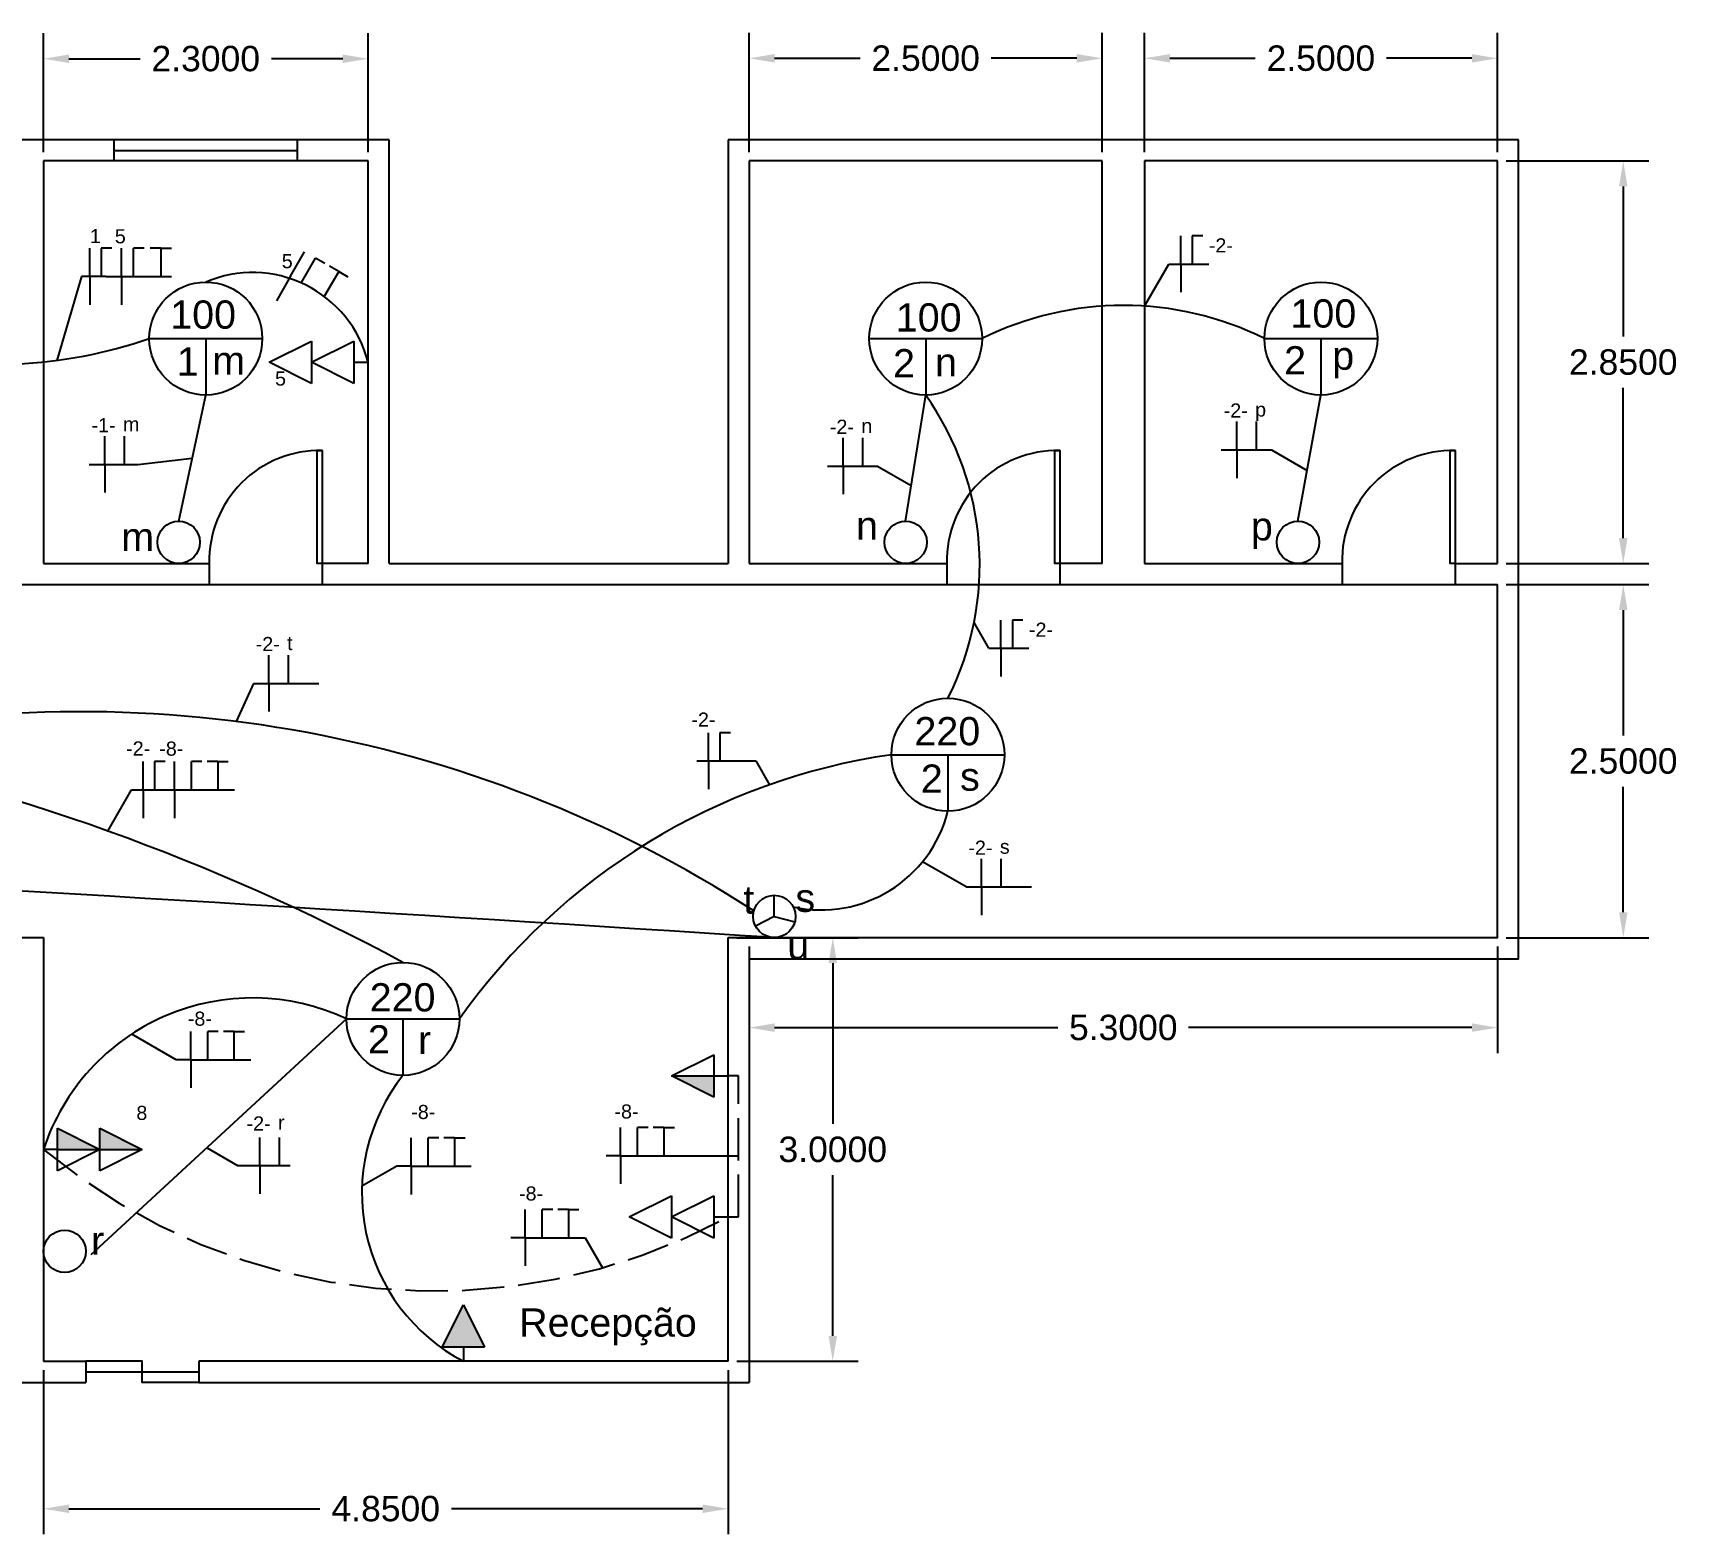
# Model space of a CAD drawing. Header units: metres. Extents: x 15 to 71.1, y 7.4 to 26.4.
# Drawn here: x 30.17 to 41.81, y 15.76 to 26.39 of the extents above; entities that cross this region are included whole.
import ezdxf

# ---------------------------------------------------------------- set-up
doc = ezdxf.new("R2010")
doc.units = ezdxf.units.M
doc.header["$LTSCALE"] = 0.025
doc.header["$MEASUREMENT"] = 0
doc.linetypes.add('ACAD_ISO02W100', pattern=[15, 12, -3])
for name, color, linetype in [('Eletrodutos_1', 5, 'Continuous'), ('Eletrodutos_2', 5, 'ACAD_ISO02W100'), ('Tomadas etc', 40, 'Continuous')]:
    doc.layers.add(name, color=color, linetype=linetype)
doc.styles.get("Standard").update_dxf_attribs({"font": 'arial.ttf'})
doc.dimstyles.get("Standard").update_dxf_attribs({"dimtxt": 0.18, "dimasz": 0.18, "dimexe": 0.18, "dimexo": 0.0625, "dimgap": 0.09, "dimtad": 0, "dimtih": 1, "dimtoh": 1, "dimdec": 4, "dimzin": 0, "dimdsep": 46, "dimtxsty": 'Standard', "dimcen": 0.09, "dimadec": 0, "dimazin": 0, "dimtfac": 1, "dimtdec": 4, "dimtofl": 0, "dimtmove": 0, "dimatfit": 3, "dimfxl": 1, "dimtolj": 1, "dimtzin": 0, "dimarcsym": 0})

# ---------------------------------------------------------------- blocks, each defined once
blk = doc.blocks.new('*D5')
at = {"color": 0, "lineweight": -2, "transparency": 16777216}
for p, q in [((30.244, 16.918), (30.244, 15.756)), ((35.094, 16.918), (35.094, 15.756)), ((30.424, 15.936), (32.202, 15.936)), ((34.914, 15.936), (33.136, 15.936))]:
    blk.add_line(p, q, dxfattribs=at)
at = {"color": 0, "transparency": 16777216}
for points in [[(30.424, 15.966), (30.424, 15.906), (30.244, 15.936)], [(34.914, 15.966), (34.914, 15.906), (35.094, 15.936)]]:
    blk.add_solid(points, dxfattribs=at)
at = {"layer": 'Defpoints', "color": 0, "transparency": 16777216}
for p in [(30.244, 16.98), (35.094, 16.98), (30.244, 15.936)]:
    blk.add_point(p, dxfattribs=at)
at = {"color": 0, "transparency": 16777216, "insert": (32.669, 15.936), "char_height": 0.18, "attachment_point": 5}
blk.add_mtext('\\A1;4.8500', dxfattribs=at)
blk = doc.blocks.new('*D8')
at = {"color": 0, "lineweight": -2, "transparency": 16777216}
for p, q in [((30.244, 25.543), (30.244, 26.384)), ((32.544, 25.543), (32.544, 26.384)), ((30.424, 26.204), (30.929, 26.204)), ((32.364, 26.204), (31.859, 26.204))]:
    blk.add_line(p, q, dxfattribs=at)
at = {"color": 0, "transparency": 16777216}
for points in [[(30.424, 26.234), (30.424, 26.174), (30.244, 26.204)], [(32.364, 26.234), (32.364, 26.174), (32.544, 26.204)]]:
    blk.add_solid(points, dxfattribs=at)
at = {"layer": 'Defpoints', "color": 0, "transparency": 16777216}
for p in [(32.544, 26.204), (30.244, 25.48), (32.544, 25.48)]:
    blk.add_point(p, dxfattribs=at)
at = {"color": 0, "transparency": 16777216, "insert": (31.394, 26.204), "char_height": 0.18, "attachment_point": 5}
blk.add_mtext('\\A1;2.3000', dxfattribs=at)
blk = doc.blocks.new('*D9')
at = {"color": 0, "lineweight": -2, "transparency": 16777216}
for p, q in [((40.607, 25.48), (41.616, 25.48)), ((41.436, 25.3), (41.436, 24.237)), ((41.436, 22.81), (41.436, 23.873)), ((40.607, 22.63), (41.616, 22.63))]:
    blk.add_line(p, q, dxfattribs=at)
at = {"color": 0, "transparency": 16777216}
for points in [[(41.406, 25.3), (41.466, 25.3), (41.436, 25.48)], [(41.406, 22.81), (41.466, 22.81), (41.436, 22.63)]]:
    blk.add_solid(points, dxfattribs=at)
at = {"layer": 'Defpoints', "color": 0, "transparency": 16777216}
for p in [(40.544, 25.48), (40.544, 22.63), (41.436, 22.63)]:
    blk.add_point(p, dxfattribs=at)
at = {"color": 0, "transparency": 16777216, "insert": (41.436, 24.055), "char_height": 0.18, "attachment_point": 5}
blk.add_mtext('\\A1;2.8500', dxfattribs=at)
blk = doc.blocks.new('*D10')
at = {"color": 0, "lineweight": -2, "transparency": 16777216}
for p, q in [((40.607, 22.48), (41.616, 22.48)), ((41.436, 22.3), (41.436, 21.412)), ((41.436, 20.16), (41.436, 21.048)), ((40.607, 19.98), (41.616, 19.98))]:
    blk.add_line(p, q, dxfattribs=at)
at = {"color": 0, "transparency": 16777216}
for points in [[(41.406, 22.3), (41.466, 22.3), (41.436, 22.48)], [(41.406, 20.16), (41.466, 20.16), (41.436, 19.98)]]:
    blk.add_solid(points, dxfattribs=at)
at = {"layer": 'Defpoints', "color": 0, "transparency": 16777216}
for p in [(40.544, 22.48), (40.544, 19.98), (41.436, 19.98)]:
    blk.add_point(p, dxfattribs=at)
at = {"color": 0, "transparency": 16777216, "insert": (41.436, 21.23), "char_height": 0.18, "attachment_point": 5}
blk.add_mtext('\\A1;2.5000', dxfattribs=at)
blk = doc.blocks.new('*D11')
at = {"color": 0, "lineweight": -2, "transparency": 16777216}
for p, q in [((35.244, 25.543), (35.244, 26.387)), ((37.744, 25.543), (37.744, 26.387)), ((35.424, 26.207), (36.029, 26.207)), ((37.564, 26.207), (36.959, 26.207))]:
    blk.add_line(p, q, dxfattribs=at)
at = {"color": 0, "transparency": 16777216}
for points in [[(35.424, 26.237), (35.424, 26.177), (35.244, 26.207)], [(37.564, 26.237), (37.564, 26.177), (37.744, 26.207)]]:
    blk.add_solid(points, dxfattribs=at)
at = {"layer": 'Defpoints', "color": 0, "transparency": 16777216}
for p in [(35.244, 26.207), (35.244, 25.48), (37.744, 25.48)]:
    blk.add_point(p, dxfattribs=at)
at = {"color": 0, "transparency": 16777216, "insert": (36.494, 26.207), "char_height": 0.18, "attachment_point": 5}
blk.add_mtext('\\A1;2.5000', dxfattribs=at)
blk = doc.blocks.new('*D12')
at = {"color": 0, "lineweight": -2, "transparency": 16777216}
for p, q in [((38.044, 25.543), (38.044, 26.387)), ((40.544, 25.543), (40.544, 26.387)), ((38.224, 26.207), (38.829, 26.207)), ((40.364, 26.207), (39.759, 26.207))]:
    blk.add_line(p, q, dxfattribs=at)
at = {"color": 0, "transparency": 16777216}
for points in [[(38.224, 26.237), (38.224, 26.177), (38.044, 26.207)], [(40.364, 26.237), (40.364, 26.177), (40.544, 26.207)]]:
    blk.add_solid(points, dxfattribs=at)
at = {"layer": 'Defpoints', "color": 0, "transparency": 16777216}
for p in [(40.544, 26.207), (38.044, 25.48), (40.544, 25.48)]:
    blk.add_point(p, dxfattribs=at)
at = {"color": 0, "transparency": 16777216, "insert": (39.294, 26.207), "char_height": 0.18, "attachment_point": 5}
blk.add_mtext('\\A1;2.5000', dxfattribs=at)
blk = doc.blocks.new('*D13')
at = {"color": 0, "lineweight": -2, "transparency": 16777216}
for p, q in [((35.244, 19.918), (35.244, 19.163)), ((40.544, 19.918), (40.544, 19.163)), ((35.424, 19.343), (37.431, 19.343)), ((40.364, 19.343), (38.357, 19.343))]:
    blk.add_line(p, q, dxfattribs=at)
at = {"color": 0, "transparency": 16777216}
for points in [[(35.424, 19.373), (35.424, 19.313), (35.244, 19.343)], [(40.364, 19.373), (40.364, 19.313), (40.544, 19.343)]]:
    blk.add_solid(points, dxfattribs=at)
at = {"layer": 'Defpoints', "color": 0, "transparency": 16777216}
for p in [(35.244, 19.98), (40.544, 19.98), (40.544, 19.343)]:
    blk.add_point(p, dxfattribs=at)
at = {"color": 0, "transparency": 16777216, "insert": (37.894, 19.343), "char_height": 0.18, "attachment_point": 5}
blk.add_mtext('\\A1;5.3000', dxfattribs=at)
blk = doc.blocks.new('*D18')
at = {"color": 0, "lineweight": -2, "transparency": 16777216}
for p, q in [((35.157, 19.98), (36.016, 19.98)), ((35.836, 19.8), (35.836, 18.662)), ((35.836, 17.16), (35.836, 18.298)), ((35.157, 16.98), (36.016, 16.98))]:
    blk.add_line(p, q, dxfattribs=at)
at = {"color": 0, "transparency": 16777216}
for points in [[(35.806, 19.8), (35.866, 19.8), (35.836, 19.98)], [(35.806, 17.16), (35.866, 17.16), (35.836, 16.98)]]:
    blk.add_solid(points, dxfattribs=at)
at = {"layer": 'Defpoints', "color": 0, "transparency": 16777216}
for p in [(35.094, 19.98), (35.094, 16.98), (35.836, 16.98)]:
    blk.add_point(p, dxfattribs=at)
at = {"color": 0, "transparency": 16777216, "insert": (35.836, 18.48), "char_height": 0.18, "attachment_point": 5}
blk.add_mtext('\\A1;3.0000', dxfattribs=at)

msp = doc.modelspace()

# ---------------------------------------------------------------- hatches: boundary and pattern name
at = {"layer": 'Tomadas etc'}
h = msp.add_hatch(color=40, dxfattribs=at)
h.dxf.hatch_style = 1
h.paths.add_polyline_path([(34.99407, 19.00091), (34.69407, 19.00091), (34.99407, 18.85091)])
h = msp.add_hatch(color=40, dxfattribs=at)
h.dxf.hatch_style = 1
h.paths.add_polyline_path([(30.34407, 18.63003), (30.34407, 18.48003), (30.64407, 18.48003)])
h = msp.add_hatch(color=40, dxfattribs=at)
h.dxf.hatch_style = 1
h.paths.add_polyline_path([(30.64407, 18.63003), (30.64407, 18.48003), (30.94407, 18.48003)])
h = msp.add_hatch(color=40, dxfattribs=at)
h.dxf.hatch_style = 1
h.paths.add_polyline_path([(33.21907, 17.38003), (33.06907, 17.08003), (33.36907, 17.08003)])

# ---------------------------------------------------------------- linework, layer by layer
for p, q in [((32.69407, 25.63003), (20.09407, 25.63003)), ((30.74407, 25.48003), (30.74407, 25.63003)), ((32.04407, 25.48003), (32.04407, 25.63003)), ((32.69407, 22.63003), (32.69407, 25.63003)), ((37.89407, 25.63003), (35.09407, 25.63003)), ((35.09407, 25.63003), (35.09407, 22.63003)), ((40.69407, 25.63003), (37.89407, 25.63003)), ((40.69407, 22.48003), (40.69407, 25.63003)), ((30.74407, 25.55503), (32.04407, 25.55503)), ((32.54407, 25.48003), (30.24407, 25.48003)), ((30.24407, 25.48003), (30.24407, 22.63003)), ((32.54407, 22.63003), (32.54407, 25.48003)), ((37.74407, 25.48003), (35.24407, 25.48003)), ((35.24407, 25.48003), (35.24407, 22.63003)), ((37.74407, 22.63003), (37.74407, 25.48003)), ((40.54407, 25.48003), (38.04407, 25.48003)), ((38.04407, 25.48003), (38.04407, 22.63003)), ((40.54407, 22.63003), (40.54407, 25.48003)), ((31.41907, 22.63003), (31.41907, 22.48003)), ((32.21907, 22.63003), (32.21907, 22.48003)), ((32.54407, 22.63003), (32.21907, 22.63003)), ((32.69407, 22.63003), (35.09407, 22.63003)), ((35.24407, 22.63003), (36.64407, 22.63003)), ((36.64407, 22.63003), (36.64407, 22.48003)), ((37.44407, 22.63003), (37.44407, 22.48003)), ((37.74407, 22.63003), (37.44407, 22.63003)), ((38.04407, 22.63003), (39.44407, 22.63003)), ((39.44407, 22.63003), (39.44407, 22.48003)), ((40.24407, 22.63003), (40.24407, 22.48003)), ((40.24407, 22.63003), (40.54407, 22.63003)), ((30.01907, 22.48003), (31.41907, 22.48003)), ((32.21907, 22.48003), (35.09407, 22.48003)), ((35.09407, 22.48003), (36.64407, 22.48003)), ((37.44407, 22.48003), (39.44407, 22.48003)), ((40.24407, 22.48003), (40.54407, 22.48003)), ((29.79407, 19.98003), (30.24407, 19.98003)), ((30.24407, 19.98003), (30.24407, 16.98003)), ((35.09407, 16.98003), (35.09407, 19.98003)), ((35.09407, 19.98003), (35.24407, 19.98003)), ((35.24407, 19.83003), (35.24407, 16.83003)), ((32.79075, 19.40446), (32.79075, 19.00446)), ((30.24407, 16.98003), (30.54407, 16.98003)), ((30.54407, 16.98003), (30.54407, 16.83003)), ((31.34407, 16.98003), (31.34407, 16.83003)), ((35.09407, 16.98003), (31.34407, 16.98003)), ((20.09407, 16.83003), (30.54407, 16.83003)), ((31.34407, 16.83003), (35.24407, 16.83003))]:
    msp.add_line(p, q)
for points in [[(32.21907, 22.63003), (32.18407, 22.63003), (32.18407, 23.43003), (32.21907, 23.43003)], [(37.44407, 22.63003), (37.40907, 22.63003), (37.40907, 23.43003), (37.44407, 23.43003)], [(40.24407, 22.63003), (40.20907, 22.63003), (40.20907, 23.43003), (40.24407, 23.43003)], [(30.54407, 16.90503), (30.94407, 16.90503), (30.94407, 16.98003), (30.54407, 16.98003)], [(31.34407, 16.83003), (30.94407, 16.83003), (30.94407, 16.90503), (31.34407, 16.90503)]]:
    msp.add_lwpolyline(points, close=True)
for points in [[(30.24407, 22.63003), (31.41907, 22.63003)], [(31.41907, 22.48003), (32.21907, 22.48003)], [(35.24407, 19.98003), (40.54407, 19.98003), (40.54407, 22.48003)], [(35.24407, 19.83003), (40.69407, 19.83003), (40.69407, 22.48003)], [(36.64407, 22.48003), (37.44407, 22.48003)], [(39.44407, 22.48003), (40.24407, 22.48003)]]:
    msp.add_lwpolyline(points)
for centre in [(32.20157, 22.64753), (37.42657, 22.64753), (40.22657, 22.64753)]:
    msp.add_arc(centre, 0.7827, 88.718838, 181.281162)
at = {"layer": 'Eletrodutos_1'}
for p, q in [((38.45749, 24.95035), (38.38249, 24.95035)), ((38.38249, 24.95035), (38.38249, 24.75035)), ((30.72867, 24.86251), (30.65367, 24.86251)), ((30.65367, 24.86251), (30.65367, 24.66251)), ((30.88288, 24.66251), (30.88288, 24.86251)), ((30.95788, 24.86251), (30.88288, 24.86251)), ((31.07542, 24.86251), (31.00042, 24.86251)), ((31.07542, 24.86251), (31.15042, 24.86251)), ((32.0723, 24.61858), (32.1723, 24.79179)), ((32.23725, 24.75429), (32.1723, 24.79179)), ((32.33556, 24.69753), (32.27061, 24.73503)), ((32.33556, 24.69753), (32.40051, 24.66003)), ((38.04407, 24.45235), (38.21612, 24.75035)), ((38.21612, 24.75035), (38.49993, 24.75035)), ((30.51271, 24.66251), (30.33778, 24.06832)), ((30.68602, 24.66251), (30.51271, 24.66251)), ((38.83857, 23.43463), (38.83857, 23.63463)), ((30.81795, 23.33132), (30.81795, 23.53132)), ((36.04859, 23.31946), (36.04859, 23.51946)), ((38.94349, 23.43463), (39.19675, 23.28841)), ((30.91209, 23.33132), (31.29823, 23.37616)), ((36.15351, 23.31946), (36.39219, 23.18166)), ((36.94176, 22.02906), (36.83662, 22.21116)), ((37.18313, 22.22906), (37.10813, 22.22906)), ((37.10813, 22.22906), (37.10813, 22.02906)), ((36.94176, 22.02906), (37.22557, 22.02906)), ((31.98099, 21.78103), (31.98099, 21.98103)), ((31.73099, 21.78103), (31.60914, 21.51068)), ((35.11042, 21.43123), (35.03542, 21.43123)), ((35.03542, 21.43123), (35.03542, 21.23123)), ((31.10569, 21.22695), (31.03069, 21.22695)), ((31.03069, 21.22695), (31.03069, 21.02695)), ((31.29212, 21.02695), (31.29212, 21.22695)), ((31.36712, 21.22695), (31.29212, 21.22695)), ((31.47855, 21.22695), (31.40355, 21.22695)), ((31.47855, 21.22695), (31.55355, 21.22695)), ((34.87285, 21.23123), (35.28979, 21.23123)), ((35.28979, 21.23123), (35.38718, 21.06254)), ((30.69969, 20.73521), (30.86812, 21.02695)), ((30.86812, 21.02695), (31.17262, 21.02695)), ((31.17262, 21.02695), (31.17262, 20.82695)), ((31.46655, 21.02695), (31.59727, 21.02695)), ((36.77985, 20.33882), (36.47118, 20.51703)), ((37.02985, 20.33882), (37.02985, 20.53882)), ((31.18501, 19.11607), (30.87027, 19.29779)), ((31.40747, 19.11607), (31.40747, 19.31607)), ((31.48247, 19.31607), (31.40747, 19.31607)), ((31.5939, 19.31607), (31.5189, 19.31607)), ((31.5939, 19.31607), (31.6689, 19.31607)), ((31.28798, 19.11607), (31.18501, 19.11607)), ((31.28798, 19.11607), (31.28798, 18.91607)), ((31.5819, 19.11607), (31.71262, 19.11607)), ((34.45247, 18.4357), (34.45247, 18.6357)), ((34.52747, 18.6357), (34.45247, 18.6357)), ((34.63891, 18.6357), (34.56391, 18.6357)), ((34.63891, 18.6357), (34.71391, 18.6357)), ((31.91559, 18.36511), (31.91559, 18.56511)), ((32.96911, 18.36178), (32.96911, 18.56178)), ((33.04411, 18.56178), (32.96911, 18.56178)), ((33.15554, 18.56178), (33.08054, 18.56178)), ((33.15554, 18.56178), (33.23054, 18.56178)), ((31.62182, 18.36511), (31.40165, 18.49222)), ((34.33298, 18.4357), (34.23001, 18.4357)), ((34.33298, 18.4357), (34.33298, 18.2357)), ((34.6269, 18.4357), (34.75762, 18.4357)), ((34.75762, 18.4357), (35.16907, 18.4357)), ((31.99084, 18.36511), (31.62182, 18.36511)), ((32.74665, 18.36178), (32.50075, 18.21981)), ((32.84962, 18.36178), (32.74665, 18.36178)), ((32.84962, 18.36178), (32.84962, 18.16178)), ((33.14354, 18.36178), (33.27426, 18.36178)), ((33.77661, 17.85501), (33.77661, 18.05501)), ((33.85161, 18.05501), (33.77661, 18.05501)), ((33.96304, 18.05501), (33.88804, 18.05501)), ((33.96304, 18.05501), (34.03804, 18.05501)), ((33.65711, 17.85501), (33.55415, 17.85501)), ((33.65711, 17.85501), (33.65711, 17.65501)), ((33.95104, 17.85501), (34.08175, 17.85501)), ((34.08175, 17.85501), (34.20495, 17.64163))]:
    msp.add_line(p, q, dxfattribs=at)
for points in [[(38.3016, 24.75035), (38.3016, 24.95035)], [(30.57279, 24.66251), (30.57279, 24.86251)], [(30.79637, 24.66251), (30.79637, 24.86251)], [(31.07542, 24.86251), (31.07542, 24.66251)], [(31.9939, 24.66385), (32.0939, 24.83705)], [(32.33556, 24.69753), (32.23556, 24.52432)], [(38.3016, 24.75035), (38.3016, 24.55035)], [(30.57279, 24.66251), (30.57279, 24.46251)], [(30.68602, 24.66251), (31.15042, 24.66251)], [(30.79637, 24.66251), (30.79637, 24.46251)], [(31.9939, 24.66385), (31.8939, 24.49064)], [(31.20239, 22.93003), (31.39407, 23.82228)], [(36.35217, 22.93003), (36.49407, 23.82228)], [(39.13142, 22.93003), (39.29407, 23.82228)], [(38.69892, 23.43463), (38.69892, 23.63463)], [(30.6783, 23.33132), (30.6783, 23.53132)], [(35.90894, 23.31946), (35.90894, 23.51946)], [(38.58857, 23.43463), (38.94349, 23.43463)], [(38.69892, 23.43463), (38.69892, 23.23463)], [(30.56795, 23.33132), (30.91209, 23.33132)], [(30.6783, 23.33132), (30.6783, 23.13132)], [(35.79859, 23.31946), (36.15351, 23.31946)], [(35.90894, 23.31946), (35.90894, 23.11946)], [(37.02725, 22.02906), (37.02725, 22.22906)], [(37.02725, 22.02906), (37.02725, 21.82906)], [(31.84134, 21.78103), (31.84134, 21.98103)], [(31.73099, 21.78103), (32.19539, 21.78103)], [(31.84134, 21.78103), (31.84134, 21.58103)], [(34.95454, 21.23123), (34.95454, 21.43123)], [(30.94981, 21.02695), (30.94981, 21.22695)], [(31.17262, 21.02695), (31.17262, 21.22695)], [(31.47855, 21.22695), (31.47855, 21.02695)], [(34.95454, 21.23123), (34.95454, 21.03123)], [(30.94981, 21.02695), (30.94981, 20.82695)], [(31.17262, 21.02695), (31.46655, 21.02695)], [(36.8902, 20.33882), (36.8902, 20.53882)], [(36.77985, 20.33882), (37.24425, 20.33882)], [(36.8902, 20.33882), (36.8902, 20.13882)], [(30.58137, 17.73568), (32.39075, 19.40446)], [(31.28798, 19.11607), (31.28798, 19.31607)], [(31.5939, 19.31607), (31.5939, 19.11607)], [(31.28798, 19.11607), (31.5819, 19.11607)], [(34.33298, 18.4357), (34.33298, 18.6357)], [(34.63891, 18.6357), (34.63891, 18.4357)], [(31.77594, 18.36511), (31.77594, 18.56511)], [(32.84962, 18.36178), (32.84962, 18.56178)], [(33.15554, 18.56178), (33.15554, 18.36178)], [(34.33298, 18.4357), (34.6269, 18.4357)], [(31.77594, 18.36511), (31.77594, 18.16511)], [(32.84962, 18.36178), (33.14354, 18.36178)], [(33.65711, 17.85501), (33.65711, 18.05501)], [(33.96304, 18.05501), (33.96304, 17.85501)], [(33.65711, 17.85501), (33.95104, 17.85501)]]:
    msp.add_lwpolyline(points, dxfattribs=at)
for centre, radius, start, end in [((31.72568, 23.84523), 0.84485, 14.37881, 113.110706), ((37.89407, 22.21299), 2.24438, 63.541008, 116.458992), ((29.88324, 27.48159), 3.44341, 256.736731, 288.820059), ((34.79307, 22.61864), 2.08378, 333.099378, 35.283433), ((30.50718, 12.81508), 8.76514, 57.032542, 103.279651), ((25.49845, 6.23563), 15.40424, 61.745066, 78.787457), ((36.90592, 16.76686), 4.55625, 98.25972, 144.627065), ((-27.82596, -958.82824), 980.84958, 86.30285623, 87.23066668), ((35.75369, 21.102), 0.92573, 257.643522, 345.859847), ((31.72571, 17.99409), 1.5593, 64.754384, 161.841842), ((33.84313, 18.16959), 1.34332, 141.574757, 242.317684)]:
    msp.add_arc(centre, radius, start, end, dxfattribs=at)
at = {"layer": 'Eletrodutos_2'}
msp.add_lwpolyline([(35.09407, 18.0028), (35.16907, 18.0028), (35.16907, 19.00091), (35.09407, 19.00091)], dxfattribs=at)
msp.add_arc((33.02205, 21.82863), 4.35089, 230.321059, 298.439447, dxfattribs=at)
at = {"layer": 'Tomadas etc'}
for p, q in [((30.99407, 24.22228), (31.79407, 24.22228)), ((31.39407, 24.22228), (31.39407, 23.82228)), ((36.09407, 24.22228), (36.89407, 24.22228)), ((36.49407, 24.22228), (36.49407, 23.82228)), ((38.89407, 24.22228), (39.69407, 24.22228)), ((39.29407, 24.22228), (39.29407, 23.82228)), ((31.84407, 24.05503), (32.14407, 24.20503)), ((32.14407, 24.05503), (32.44407, 24.20503)), ((32.14407, 24.20503), (32.14407, 23.90503)), ((32.44407, 24.20503), (32.44407, 23.90503)), ((32.14407, 23.90503), (31.84407, 24.05503)), ((32.44407, 23.90503), (32.14407, 24.05503)), ((32.44407, 24.05503), (32.54407, 24.05503)), ((36.25137, 21.27585), (37.05137, 21.27585)), ((36.65137, 21.27585), (36.65137, 20.87585)), ((32.39075, 19.40446), (33.19075, 19.40446)), ((34.69407, 19.00091), (34.99407, 19.15091)), ((34.99407, 19.15091), (34.99407, 18.85091)), ((34.99407, 18.85091), (34.69407, 19.00091)), ((34.69407, 19.00091), (34.99407, 19.00091)), ((34.99407, 19.00091), (35.09407, 19.00091)), ((30.34407, 18.33003), (30.34407, 18.63003)), ((30.34407, 18.63003), (30.64407, 18.48003)), ((30.64407, 18.33003), (30.64407, 18.63003)), ((30.64407, 18.63003), (30.94407, 18.48003)), ((30.34407, 18.48003), (30.24407, 18.48003)), ((30.64407, 18.48003), (30.34407, 18.33003)), ((30.34407, 18.48003), (30.64407, 18.48003)), ((30.94407, 18.48003), (30.64407, 18.33003)), ((30.64407, 18.48003), (30.94407, 18.48003)), ((34.39407, 18.0028), (34.69407, 18.1528)), ((34.69407, 18.0028), (34.99407, 18.1528)), ((34.69407, 18.1528), (34.69407, 17.8528)), ((34.99407, 18.1528), (34.99407, 17.8528)), ((34.69407, 17.8528), (34.39407, 18.0028)), ((34.99407, 17.8528), (34.69407, 18.0028)), ((34.99407, 18.0028), (35.09407, 18.0028)), ((33.06907, 17.08003), (33.21907, 17.38003)), ((33.21907, 17.38003), (33.36907, 17.08003)), ((33.36907, 17.08003), (33.06907, 17.08003)), ((33.21907, 17.08003), (33.21907, 16.98003))]:
    msp.add_line(p, q, dxfattribs=at)
for points in [[(35.42173, 20.13003), (35.42173, 20.28003)], [(35.42173, 20.13003), (35.28787, 20.06235)], [(35.42173, 20.13003), (35.56662, 20.09121)]]:
    msp.add_lwpolyline(points, dxfattribs=at)
for centre, radius in [((31.39407, 24.22228), 0.4), ((36.49407, 24.22228), 0.4), ((39.29407, 24.22228), 0.4), ((31.20239, 22.78003), 0.15), ((36.35217, 22.78003), 0.15), ((39.13142, 22.78003), 0.15), ((36.65137, 21.27585), 0.4), ((35.42173, 20.13003), 0.15), ((32.79075, 19.40446), 0.4), ((30.39407, 17.75902), 0.15)]:
    msp.add_circle(centre, radius, dxfattribs=at)

# ---------------------------------------------------------------- texts
at = {"char_height": 0.2, "attachment_point": 1}
for s, width, gutter_width, heights, insert in [('\\pxt4;100', 0.4708039, 0.08753, [0.30335], (31.14225, 24.49242)), ('\\pxt4;100', 0.4072595, 0.08753, [0.07063], (36.28231, 24.47218)), ('\\pxt4;100', 0.4423941, 0.08753, [0.3007], (39.07834, 24.50027)), ('\\pxt4;1', 0.2, 0.08753, [0.09157], (31.18862, 24.1604)), ('\\pxt4;m', 0.2, 0.08753, [0.09157], (31.43983, 24.16717)), ('\\pxt4;2', 0.2, 0.08753, [0.09157], (36.26293, 24.14778)), ('\\pxt4;n', 0.2, 0.08753, [0.09157], (36.56011, 24.15577)), ('\\pxt4;2', 0.2, 0.08753, [0.09157], (39.03336, 24.1683)), ('\\pxt4;p', 0.2, 0.08753, [0.09157], (39.3742, 24.2017)), ('\\pxt4;n', 0.2, 0.08753, [0.09157], (36.00022, 22.99814)), ('\\pxt4;p', 0.2, 0.08753, [0.09157], (38.79806, 22.99351)), ('\\pxt4;m', 0.2, 0.08753, [0.09157], (30.79531, 22.91848)), ('\\pxt4;220', 0.5248446, 0.08753, [0.30043], (36.4144, 21.54234)), ('\\pxt4;2', 0.2, 0.08753, [0.30043], (36.45965, 21.20621)), ('\\pxt4;s', 0.2, 0.08753, [0.09157], (36.73763, 21.22062)), ('\\pxt4;t', 0.2, 0.08753, [0.09157], (35.20162, 20.34953)), ('\\pxt4;s', 0.2, 0.08753, [0.09157], (35.57098, 20.36239)), ('\\pxt4;u', 0.2, 0.08753, [0.09157], (35.51351, 20.0279)), ('\\pxt4;220', 0.5248446, 0.08753, [0.30043], (32.55537, 19.65749)), ('\\pxt4;2', 0.2, 0.08753, [0.30043], (32.54283, 19.35977)), ('\\pxt4;r', 0.2, 0.08753, [0.09157], (32.89746, 19.35586)), ('\\pxt4;r', 0.2, 0.08753, [0.09157], (30.58137, 17.93568)), ('\\pxt4;Recepção', 1.3829846, 1, [0.29514], (33.61448, 17.35466))]:
    msp.add_mtext_dynamic_manual_height_columns(s, width=width, gutter_width=gutter_width, heights=heights, dxfattribs=dict(at, insert=insert))
at = {"layer": 'Eletrodutos_1', "char_height": 0.1, "attachment_point": 1}
for s, insert in [('{\\C7;1}', (30.57279, 24.99809)), ('{\\C7;5}', (30.74973, 24.99707)), ('{\\C7;-2-}', (38.49993, 24.93235)), ('{\\C7;5}', (31.93226, 24.82061)), ('{\\C7;5}', (31.88473, 23.9896)), ('{\\C7;-2-}', (38.60512, 23.7629)), ('{\\C7;-1-}', (30.5845, 23.65959)), ('{\\C7;m}', (30.80745, 23.6666)), ('{\\C7;-2-}', (35.81514, 23.64772)), ('{\\C7;n}', (36.0381, 23.65474)), ('{\\C7;p}', (38.82808, 23.76991)), ('{\\C7;-2-}', (37.22557, 22.21106)), ('{\\C7;-2-}', (31.74754, 22.10929)), ('{\\C7;t}', (31.97049, 22.11631)), ('{\\C7;-2-}', (34.83427, 21.57412)), ('{\\C7;-2-}', (30.82954, 21.36983)), ('{\\C7;-8-}', (31.06461, 21.36871)), ('{\\C7;-2-}', (36.7964, 20.66709)), ('{\\C7;s}', (37.01936, 20.6741)), ('{\\C7;-8-}', (31.26676, 19.45634)), ('{\\C7;8}', (30.9022, 18.78908)), ('{\\C7;-8-}', (32.84962, 18.79556)), ('{\\C7;-8-}', (34.28906, 18.79921)), ('{\\C7;-2-}', (31.68306, 18.7144)), ('{\\C7;r}', (31.90601, 18.72141)), ('{\\C7;-8-}', (33.6132, 18.21852))]:
    msp.add_mtext_dynamic_manual_height_columns(s, width=0.1365686, gutter_width=1, heights=[0], dxfattribs=dict(at, insert=insert))

# ---------------------------------------------------------------- dimensions: what is measured, and where the dimension line sits
for base, p1, p2, picture, middle in [((32.54407, 26.20415), (30.24407, 25.48003), (32.54407, 25.48003), '*D8', (31.39407, 26.20415)), ((35.24407, 26.20715), (37.74407, 25.48003), (35.24407, 25.48003), '*D11', (36.49407, 26.20715)), ((40.54407, 26.20715), (38.04407, 25.48003), (40.54407, 25.48003), '*D12', (39.29407, 26.20715)), ((40.54407, 19.34285), (35.24407, 19.98003), (40.54407, 19.98003), '*D13', (37.89407, 19.34285)), ((30.24407, 15.9363), (35.09407, 16.98003), (30.24407, 16.98003), '*D5', (32.66907, 15.9363))]:
    dim = msp.add_linear_dim(base=base, p1=p1, p2=p2, dimstyle='Standard')
    dim.commit()
    dim.dimension.update_dxf_attribs({"geometry": picture, "text_midpoint": middle})
for base, p1, p2, picture, middle in [((41.4357, 22.63003), (40.54407, 25.48003), (40.54407, 22.63003), '*D9', (41.4357, 24.05503)), ((41.4357, 19.98003), (40.54407, 22.48003), (40.54407, 19.98003), '*D10', (41.4357, 21.23003)), ((35.83552, 16.98003), (35.09407, 19.98003), (35.09407, 16.98003), '*D18', (35.83552, 18.48003))]:
    dim = msp.add_linear_dim(base=base, p1=p1, p2=p2, angle=90, dimstyle='Standard')
    dim.commit()
    dim.dimension.update_dxf_attribs({"geometry": picture, "text_midpoint": middle})

doc.saveas('drawing.dxf')
